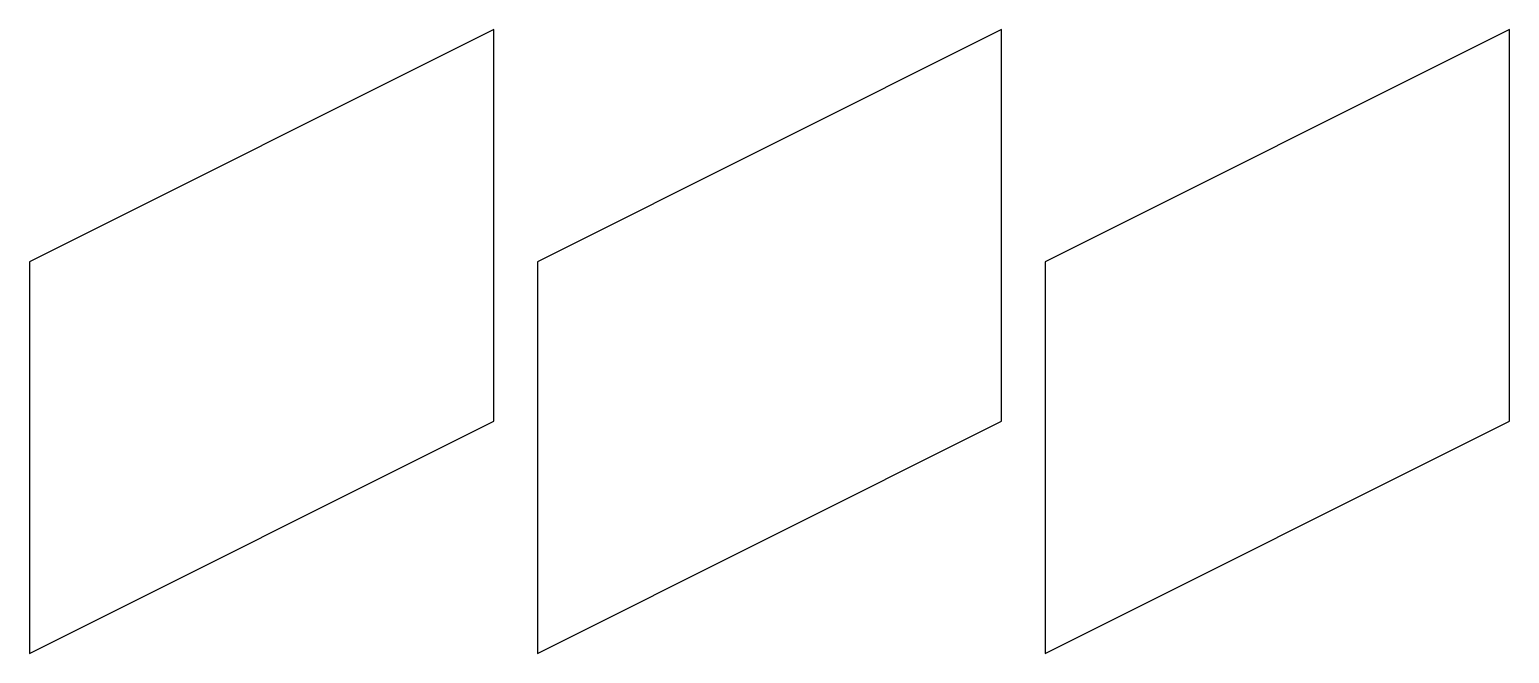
# Model space of a CAD drawing. Header units: millimetres. Extents: x 0 to 3400, y 0 to 1433.
import ezdxf

# ---------------------------------------------------------------- set-up
doc = ezdxf.new("R2010")
doc.units = ezdxf.units.MM
doc.layers.add('CUT', color=7, linetype='Continuous')

msp = doc.modelspace()

# ---------------------------------------------------------------- linework, layer by layer
at = {"layer": 'CUT'}
for points in [[(0, 0), (1066.666667, 533.333333), (1066.666667, 1433.333333), (0, 900)], [(1166.666667, 0), (2233.333333, 533.333333), (2233.333333, 1433.333333), (1166.666667, 900)], [(2333.333333, 0), (3400, 533.333333), (3400, 1433.333333), (2333.333333, 900)]]:
    msp.add_lwpolyline(points, close=True, dxfattribs=at)

doc.saveas('drawing.dxf')
